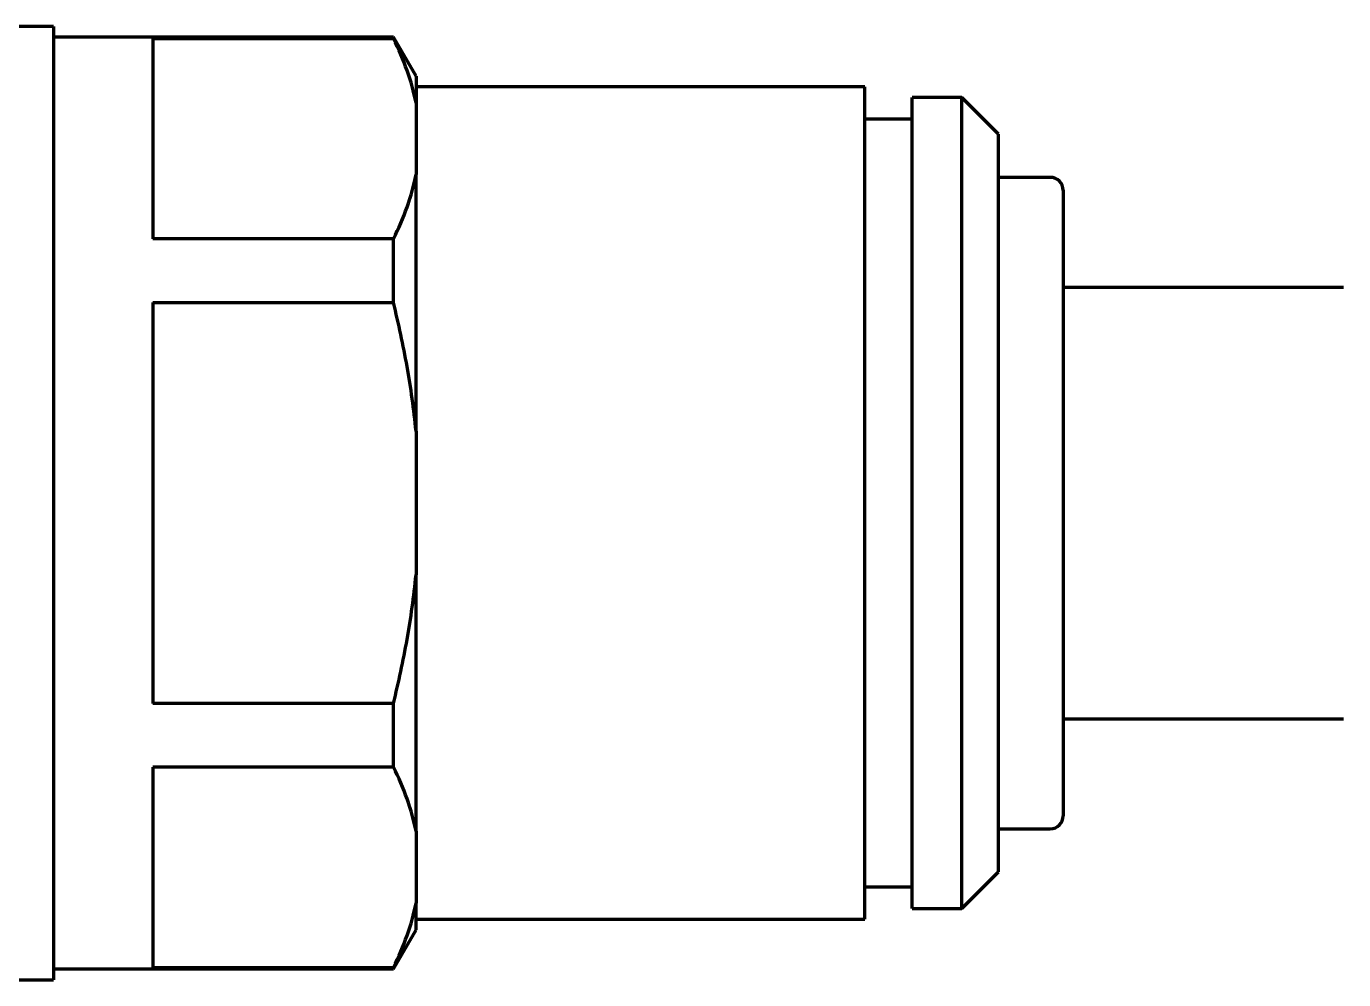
# Model space of a CAD drawing. Header units: inches. Extents: x -3055 to 7244, y 299 to 5591.
# Drawn here: x 7008.24 to 7038.77, y 2055.57 to 2077.67 of the extents above; entities that cross this region are included whole.
import ezdxf

# ---------------------------------------------------------------- set-up
doc = ezdxf.new("R2010")
doc.units = ezdxf.units.IN

msp = doc.modelspace()

# ---------------------------------------------------------------- linework, layer by layer
at = {"linetype": 'Continuous', "lineweight": 70}
for p, q in [((7008.873, 2077.673), (7005.073, 2077.673)), ((7008.873, 2077.673), (7008.873, 2055.573)), ((7016.748, 2077.423), (7008.873, 2077.423)), ((7011.173, 2077.39), (7011.173, 2072.745)), ((7011.173, 2077.39), (7016.748, 2077.39)), ((7017.273, 2076.515), (7016.748, 2077.423)), ((7016.748, 2077.423), (7016.748, 2077.39)), ((7017.273, 2076.515), (7017.273, 2075.9)), ((7027.673, 2076.273), (7017.273, 2076.273)), ((7027.673, 2056.973), (7027.673, 2076.273)), ((7017.273, 2075.9), (7017.273, 2074.235)), ((7028.773, 2057.223), (7028.773, 2076.023)), ((7029.923, 2076.023), (7028.773, 2076.023)), ((7029.923, 2057.223), (7029.923, 2076.023)), ((7030.773, 2075.173), (7029.923, 2076.023)), ((7028.773, 2075.523), (7027.673, 2075.523)), ((7030.773, 2058.073), (7030.773, 2075.173)), ((7017.273, 2068.289), (7017.273, 2074.235)), ((7031.973, 2074.173), (7030.773, 2074.173)), ((7032.273, 2073.873), (7032.273, 2059.373)), ((7016.748, 2072.745), (7011.173, 2072.745)), ((7016.748, 2071.269), (7016.748, 2072.745)), ((7038.772, 2071.623), (7032.273, 2071.623)), ((7011.173, 2071.269), (7011.173, 2061.978)), ((7011.173, 2071.269), (7016.748, 2071.269)), ((7017.273, 2068.289), (7017.273, 2064.958)), ((7017.273, 2059.012), (7017.273, 2064.958)), ((7016.748, 2061.978), (7011.173, 2061.978)), ((7016.748, 2060.502), (7016.748, 2061.978)), ((7032.273, 2061.623), (7038.772, 2061.623)), ((7011.173, 2060.502), (7011.173, 2055.857)), ((7016.748, 2060.502), (7011.173, 2060.502)), ((7017.273, 2059.012), (7017.273, 2057.347)), ((7030.773, 2059.073), (7031.973, 2059.073)), ((7029.923, 2057.223), (7030.773, 2058.073)), ((7027.673, 2057.723), (7028.773, 2057.723)), ((7017.273, 2056.732), (7017.273, 2057.347)), ((7028.773, 2057.223), (7029.923, 2057.223)), ((7017.273, 2056.973), (7027.673, 2056.973)), ((7016.748, 2055.823), (7017.273, 2056.732)), ((7008.873, 2055.823), (7016.748, 2055.823)), ((7011.173, 2055.857), (7016.748, 2055.857)), ((7016.748, 2055.823), (7016.748, 2055.857)), ((7005.073, 2055.573), (7008.873, 2055.573))]:
    msp.add_line(p, q, dxfattribs=at)
for centre, start, end in [((7031.973, 2073.873), 0, 90), ((7031.973, 2059.373), 270, 0)]:
    msp.add_arc(centre, 0.3, start, end, dxfattribs=at)
for points in [[(7017.273, 2075.9), (7017.224, 2076.152), (7017.154, 2076.401), (7016.977, 2076.898), (7016.87, 2077.144), (7016.748, 2077.39)], [(7016.748, 2072.745), (7016.87, 2072.99), (7016.977, 2073.236), (7017.154, 2073.733), (7017.224, 2073.983), (7017.273, 2074.235)], [(7017.273, 2068.289), (7017.224, 2068.792), (7017.154, 2069.292), (7016.977, 2070.285), (7016.87, 2070.778), (7016.748, 2071.269)], [(7016.748, 2061.978), (7016.87, 2062.469), (7016.977, 2062.962), (7017.154, 2063.955), (7017.224, 2064.455), (7017.273, 2064.958)], [(7017.273, 2059.012), (7017.224, 2059.264), (7017.154, 2059.514), (7016.977, 2060.01), (7016.87, 2060.257), (7016.748, 2060.502)], [(7016.748, 2055.857), (7016.87, 2056.102), (7016.977, 2056.349), (7017.154, 2056.845), (7017.224, 2057.095), (7017.273, 2057.347)]]:
    msp.add_open_spline(points, degree=3, knots=[0, 0, 0, 0, 0.5, 0.5, 1, 1, 1, 1], dxfattribs=at)

doc.saveas('drawing.dxf')
